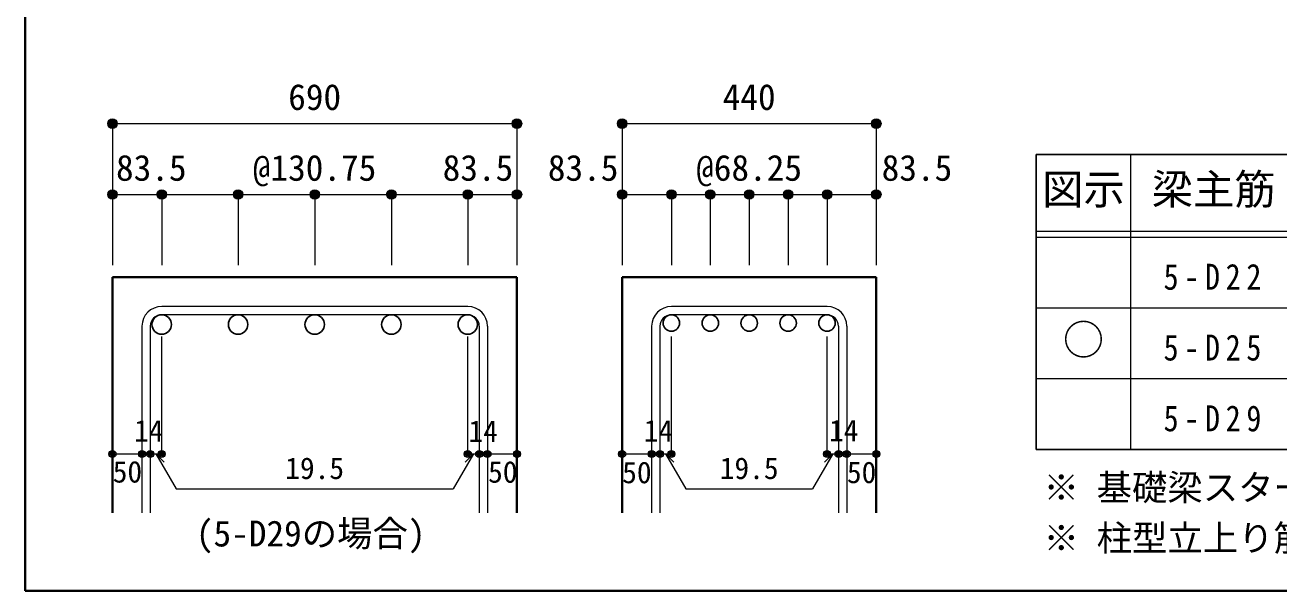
# Model space of a CAD drawing. Units: millimetres at full size, sheet at 1:20; details may follow other scales. Extents: x -3982 to 3969, y -2797 to 2801.
# Drawn here: x -3982 to -1856, y -2797 to -1838 of the extents above; entities that cross this region are included whole.
import ezdxf
from ezdxf.enums import TextEntityAlignment as Align

# ---------------------------------------------------------------- set-up
doc = ezdxf.new("R2010")
doc.units = ezdxf.units.MM
doc.header["$LTSCALE"] = 20
doc.header["$PDMODE"] = 32
doc.header["$PDSIZE"] = 12
for name, color, linetype, lineweight in [('6-1_躯体線', 2, 'Continuous', 35), ('6-5_梁主筋', 7, 'Continuous', 18), ('6-6_S.T.P.', 7, 'Continuous', 18), ('6-7_文字', 7, 'Continuous', 18), ('6-D_寸法', 4, 'Continuous', 9), ('6-E_枠', 7, 'Continuous', 18), ('F-0_枠', 6, 'Continuous', 40)]:
    doc.layers.add(name, color=color, linetype=linetype, lineweight=lineweight)
doc.styles.add('ＭＳ ゴシック', font='')
doc.styles.get('ＭＳ ゴシック').set_extended_font_data('MS Gothic')

msp = doc.modelspace()

# ---------------------------------------------------------------- linework, layer by layer
at = {"layer": '6-1_躯体線'}
for p, q in [((-3833.72, -2264.67), (-3833.72, -2664.67)), ((-3833.72, -2264.67), (-3147.72, -2264.67)), ((-3147.72, -2264.67), (-3147.72, -2664.67)), ((-2969.37, -2264.67), (-2969.37, -2664.67)), ((-2969.37, -2264.67), (-2538.37, -2264.67)), ((-2538.37, -2264.67), (-2538.37, -2664.67))]:
    msp.add_line(p, q, dxfattribs=at)
at = {"layer": '6-5_梁主筋', "color": 3, "lineweight": 25}
for centre, radius in [((-3750.22, -2345.17), 16.5), ((-3620.72, -2345.17), 16.5), ((-3490.72, -2345.17), 16.5), ((-3360.72, -2345.17), 16.5), ((-3231.22, -2345.17), 16.5), ((-2885.87, -2342.67), 14), ((-2819.87, -2342.67), 14), ((-2753.87, -2342.67), 14), ((-2687.87, -2342.67), 14), ((-2621.87, -2342.67), 14)]:
    msp.add_circle(centre, radius, dxfattribs=at)
at = {"layer": '6-6_S.T.P.'}
for p, q in [((-3231.22, -2314.67), (-3750.22, -2314.67)), ((-2621.87, -2314.67), (-2885.87, -2314.67)), ((-3231.22, -2328.67), (-3750.22, -2328.67)), ((-2621.87, -2328.67), (-2885.87, -2328.67)), ((-3783.72, -2348.17), (-3783.72, -2664.67)), ((-3769.72, -2348.17), (-3769.72, -2664.67)), ((-3211.72, -2348.17), (-3211.72, -2664.67)), ((-3197.72, -2348.17), (-3197.72, -2664.67)), ((-2919.37, -2348.17), (-2919.37, -2664.67)), ((-2905.37, -2348.17), (-2905.37, -2664.67)), ((-2602.37, -2348.17), (-2602.37, -2664.67)), ((-2588.37, -2348.17), (-2588.37, -2664.67))]:
    msp.add_line(p, q, dxfattribs=at)
for centre, radius, start, end in [((-3750.22, -2348.17), 33.5, 90, 180), ((-3231.22, -2348.17), 33.5, 0, 90), ((-2885.87, -2348.17), 33.5, 90, 180), ((-2621.87, -2348.17), 33.5, 0, 90), ((-3750.22, -2348.17), 19.5, 90, 180), ((-3231.22, -2348.17), 19.5, 0, 90), ((-2885.87, -2348.17), 19.5, 90, 180), ((-2621.87, -2348.17), 19.5, 0, 90)]:
    msp.add_arc(centre, radius, start, end, dxfattribs=at)
at = {"layer": '6-D_寸法'}
for p, q in [((-3833.72, -2004.67), (-3833.72, -2124.67)), ((-3833.72, -2004.67), (-3147.72, -2004.67)), ((-3147.72, -2004.67), (-3147.72, -2124.67)), ((-2969.37, -2004.67), (-2969.37, -2124.67)), ((-2969.37, -2004.67), (-2538.37, -2004.67)), ((-2538.37, -2004.67), (-2538.37, -2124.67)), ((-3833.72, -2124.67), (-3833.72, -2244.67)), ((-3750.22, -2124.67), (-3750.22, -2244.67)), ((-3620.72, -2124.67), (-3620.72, -2244.67)), ((-3620.72, -2124.67), (-3490.72, -2124.67)), ((-3490.72, -2124.67), (-3490.72, -2244.67)), ((-3490.72, -2124.67), (-3360.72, -2124.67)), ((-3360.72, -2124.67), (-3360.72, -2244.67)), ((-3360.72, -2124.67), (-3231.22, -2124.67)), ((-3231.22, -2124.67), (-3231.22, -2244.67)), ((-3231.22, -2124.67), (-3147.72, -2124.67)), ((-3147.72, -2124.67), (-3147.72, -2244.67)), ((-2969.37, -2124.67), (-2969.37, -2244.67)), ((-2969.37, -2124.67), (-2885.87, -2124.67)), ((-2885.87, -2124.67), (-2885.87, -2244.67)), ((-2885.87, -2124.67), (-2819.87, -2124.67)), ((-2819.87, -2124.67), (-2819.87, -2244.67)), ((-2819.87, -2124.67), (-2753.87, -2124.67)), ((-2753.87, -2124.67), (-2753.87, -2244.67)), ((-2753.87, -2124.67), (-2687.87, -2124.67)), ((-2687.87, -2124.67), (-2687.87, -2244.67)), ((-2687.87, -2124.67), (-2621.87, -2124.67)), ((-2621.87, -2124.67), (-2621.87, -2244.67)), ((-2621.87, -2124.67), (-2538.37, -2124.67)), ((-2538.37, -2124.67), (-2538.37, -2244.67)), ((-3750.22, -2564.67), (-3750.22, -2365.34)), ((-3231.22, -2564.67), (-3231.22, -2365.34)), ((-2885.87, -2564.67), (-2885.87, -2365.34)), ((-2621.87, -2564.67), (-2621.87, -2365.34)), ((-3833.72, -2564.67), (-3783.72, -2564.67)), ((-3783.72, -2564.67), (-3750.22, -2564.67)), ((-3759.97, -2564.67), (-3745.83, -2578.81)), ((-3759.97, -2564.67), (-3725.75, -2623.95)), ((-3221.47, -2564.67), (-3255.7, -2623.95)), ((-3221.47, -2564.67), (-3235.61, -2578.81)), ((-3231.22, -2564.67), (-3147.72, -2564.67)), ((-3211.72, -2564.67), (-3197.72, -2564.67)), ((-2969.37, -2564.67), (-2919.37, -2564.67)), ((-2919.37, -2564.67), (-2885.87, -2564.67)), ((-2895.62, -2564.67), (-2881.48, -2578.81)), ((-2895.62, -2564.67), (-2861.39, -2623.95)), ((-2612.12, -2564.67), (-2646.34, -2623.95)), ((-2612.12, -2564.67), (-2626.26, -2578.81)), ((-2621.87, -2564.67), (-2538.37, -2564.67)), ((-2602.37, -2564.67), (-2588.37, -2564.67)), ((-3725.75, -2623.95), (-3255.7, -2623.95)), ((-2861.39, -2623.95), (-2646.34, -2623.95))]:
    msp.add_line(p, q, dxfattribs=at)
msp.add_lwpolyline([(-3833.72, -2124.67), (-3750.22, -2124.67), (-3620.72, -2124.67)], dxfattribs=at)
for centre, radius in [((-3833.72, -2004.67), 8), ((-3833.72, -2004.67), 7.2), ((-3833.72, -2004.67), 6.4), ((-3147.72, -2004.67), 8), ((-3147.72, -2004.67), 7.2), ((-3147.72, -2004.67), 6.4), ((-2969.37, -2004.67), 8), ((-2969.37, -2004.67), 7.2), ((-2969.37, -2004.67), 6.4), ((-2538.37, -2004.67), 8), ((-2538.37, -2004.67), 7.2), ((-2538.37, -2004.67), 6.4), ((-3833.72, -2004.67), 5.6), ((-3833.72, -2004.67), 4.8), ((-3833.72, -2004.67), 4), ((-3833.72, -2004.67), 3.2), ((-3833.72, -2004.67), 2.4), ((-3833.72, -2004.67), 1.6), ((-3833.72, -2004.67), 0.8), ((-3147.72, -2004.67), 5.6), ((-3147.72, -2004.67), 4.8), ((-3147.72, -2004.67), 4), ((-3147.72, -2004.67), 3.2), ((-3147.72, -2004.67), 2.4), ((-3147.72, -2004.67), 1.6), ((-3147.72, -2004.67), 0.8), ((-2969.37, -2004.67), 5.6), ((-2969.37, -2004.67), 4.8), ((-2969.37, -2004.67), 4), ((-2969.37, -2004.67), 3.2), ((-2969.37, -2004.67), 2.4), ((-2969.37, -2004.67), 1.6), ((-2969.37, -2004.67), 0.8), ((-2538.37, -2004.67), 5.6), ((-2538.37, -2004.67), 4.8), ((-2538.37, -2004.67), 4), ((-2538.37, -2004.67), 3.2), ((-2538.37, -2004.67), 2.4), ((-2538.37, -2004.67), 1.6), ((-2538.37, -2004.67), 0.8), ((-3833.72, -2124.67), 8), ((-3833.72, -2124.67), 7.2), ((-3833.72, -2124.67), 6.4), ((-3833.72, -2124.67), 5.6), ((-3833.72, -2124.67), 4.8), ((-3833.72, -2124.67), 4), ((-3833.72, -2124.67), 3.2), ((-3833.72, -2124.67), 2.4), ((-3833.72, -2124.67), 1.6), ((-3833.72, -2124.67), 0.8), ((-3750.22, -2124.67), 8), ((-3750.22, -2124.67), 7.2), ((-3750.22, -2124.67), 6.4), ((-3750.22, -2124.67), 5.6), ((-3750.22, -2124.67), 4.8), ((-3750.22, -2124.67), 4), ((-3750.22, -2124.67), 3.2), ((-3750.22, -2124.67), 2.4), ((-3750.22, -2124.67), 1.6), ((-3750.22, -2124.67), 0.8), ((-3620.72, -2124.67), 8), ((-3620.72, -2124.67), 7.2), ((-3620.72, -2124.67), 6.4), ((-3620.72, -2124.67), 5.6), ((-3620.72, -2124.67), 4.8), ((-3620.72, -2124.67), 4), ((-3620.72, -2124.67), 3.2), ((-3620.72, -2124.67), 2.4), ((-3620.72, -2124.67), 1.6), ((-3620.72, -2124.67), 0.8), ((-3490.72, -2124.67), 8), ((-3490.72, -2124.67), 7.2), ((-3490.72, -2124.67), 6.4), ((-3490.72, -2124.67), 5.6), ((-3490.72, -2124.67), 4.8), ((-3490.72, -2124.67), 4), ((-3490.72, -2124.67), 3.2), ((-3490.72, -2124.67), 2.4), ((-3490.72, -2124.67), 1.6), ((-3490.72, -2124.67), 0.8), ((-3360.72, -2124.67), 8), ((-3360.72, -2124.67), 7.2), ((-3360.72, -2124.67), 6.4), ((-3360.72, -2124.67), 5.6), ((-3360.72, -2124.67), 4.8), ((-3360.72, -2124.67), 4), ((-3360.72, -2124.67), 3.2), ((-3360.72, -2124.67), 2.4), ((-3360.72, -2124.67), 1.6), ((-3360.72, -2124.67), 0.8), ((-3231.22, -2124.67), 8), ((-3231.22, -2124.67), 7.2), ((-3231.22, -2124.67), 6.4), ((-3231.22, -2124.67), 5.6), ((-3231.22, -2124.67), 4.8), ((-3231.22, -2124.67), 4), ((-3231.22, -2124.67), 3.2), ((-3231.22, -2124.67), 2.4), ((-3231.22, -2124.67), 1.6), ((-3231.22, -2124.67), 0.8), ((-3147.72, -2124.67), 8), ((-3147.72, -2124.67), 7.2), ((-3147.72, -2124.67), 6.4), ((-3147.72, -2124.67), 5.6), ((-3147.72, -2124.67), 4.8), ((-3147.72, -2124.67), 4), ((-3147.72, -2124.67), 3.2), ((-3147.72, -2124.67), 2.4), ((-3147.72, -2124.67), 1.6), ((-3147.72, -2124.67), 0.8), ((-2969.37, -2124.67), 8), ((-2969.37, -2124.67), 7.2), ((-2969.37, -2124.67), 6.4), ((-2969.37, -2124.67), 5.6), ((-2969.37, -2124.67), 4.8), ((-2969.37, -2124.67), 4), ((-2969.37, -2124.67), 3.2), ((-2969.37, -2124.67), 2.4), ((-2969.37, -2124.67), 1.6), ((-2969.37, -2124.67), 0.8), ((-2885.87, -2124.67), 8), ((-2885.87, -2124.67), 7.2), ((-2885.87, -2124.67), 6.4), ((-2885.87, -2124.67), 5.6), ((-2885.87, -2124.67), 4.8), ((-2885.87, -2124.67), 4), ((-2885.87, -2124.67), 3.2), ((-2885.87, -2124.67), 2.4), ((-2885.87, -2124.67), 1.6), ((-2885.87, -2124.67), 0.8), ((-2819.87, -2124.67), 8), ((-2819.87, -2124.67), 7.2), ((-2819.87, -2124.67), 6.4), ((-2819.87, -2124.67), 5.6), ((-2819.87, -2124.67), 4.8), ((-2819.87, -2124.67), 4), ((-2819.87, -2124.67), 3.2), ((-2819.87, -2124.67), 2.4), ((-2819.87, -2124.67), 1.6), ((-2819.87, -2124.67), 0.8), ((-2753.87, -2124.67), 8), ((-2753.87, -2124.67), 7.2), ((-2753.87, -2124.67), 6.4), ((-2753.87, -2124.67), 5.6), ((-2753.87, -2124.67), 4.8), ((-2753.87, -2124.67), 4), ((-2753.87, -2124.67), 3.2), ((-2753.87, -2124.67), 2.4), ((-2753.87, -2124.67), 1.6), ((-2753.87, -2124.67), 0.8), ((-2687.87, -2124.67), 8), ((-2687.87, -2124.67), 7.2), ((-2687.87, -2124.67), 6.4), ((-2687.87, -2124.67), 5.6), ((-2687.87, -2124.67), 4.8), ((-2687.87, -2124.67), 4), ((-2687.87, -2124.67), 3.2), ((-2687.87, -2124.67), 2.4), ((-2687.87, -2124.67), 1.6), ((-2687.87, -2124.67), 0.8), ((-2621.87, -2124.67), 8), ((-2621.87, -2124.67), 7.2), ((-2621.87, -2124.67), 6.4), ((-2621.87, -2124.67), 5.6), ((-2621.87, -2124.67), 4.8), ((-2621.87, -2124.67), 4), ((-2621.87, -2124.67), 3.2), ((-2621.87, -2124.67), 2.4), ((-2621.87, -2124.67), 1.6), ((-2621.87, -2124.67), 0.8), ((-2538.37, -2124.67), 8), ((-2538.37, -2124.67), 7.2), ((-2538.37, -2124.67), 6.4), ((-2538.37, -2124.67), 5.6), ((-2538.37, -2124.67), 4.8), ((-2538.37, -2124.67), 4), ((-2538.37, -2124.67), 3.2), ((-2538.37, -2124.67), 2.4), ((-2538.37, -2124.67), 1.6), ((-2538.37, -2124.67), 0.8), ((-3833.72, -2564.67), 4), ((-3833.72, -2564.67), 3.6), ((-3833.72, -2564.67), 3.2), ((-3833.72, -2564.67), 2.8), ((-3833.72, -2564.67), 2.4), ((-3833.72, -2564.67), 2), ((-3833.72, -2564.67), 1.6), ((-3833.72, -2564.67), 1.2), ((-3833.72, -2564.67), 0.8), ((-3833.72, -2564.67), 0.4), ((-3783.72, -2564.67), 4), ((-3783.72, -2564.67), 3.6), ((-3783.72, -2564.67), 3.2), ((-3783.72, -2564.67), 2.8), ((-3783.72, -2564.67), 2.4), ((-3783.72, -2564.67), 2), ((-3783.72, -2564.67), 1.6), ((-3783.72, -2564.67), 1.2), ((-3783.72, -2564.67), 0.8), ((-3783.72, -2564.67), 0.4), ((-3769.72, -2564.67), 4), ((-3769.72, -2564.67), 3.6), ((-3769.72, -2564.67), 3.2), ((-3769.72, -2564.67), 2.8), ((-3769.72, -2564.67), 2.4), ((-3769.72, -2564.67), 2), ((-3769.72, -2564.67), 1.6), ((-3769.72, -2564.67), 1.2), ((-3769.72, -2564.67), 0.8), ((-3769.72, -2564.67), 0.4), ((-3750.22, -2564.67), 4), ((-3750.22, -2564.67), 3.6), ((-3750.22, -2564.67), 3.2), ((-3750.22, -2564.67), 2.8), ((-3750.22, -2564.67), 2.4), ((-3750.22, -2564.67), 2), ((-3750.22, -2564.67), 1.6), ((-3750.22, -2564.67), 1.2), ((-3750.22, -2564.67), 0.8), ((-3750.22, -2564.67), 0.4), ((-3231.22, -2564.67), 4), ((-3231.22, -2564.67), 3.6), ((-3231.22, -2564.67), 3.2), ((-3231.22, -2564.67), 2.8), ((-3231.22, -2564.67), 2.4), ((-3231.22, -2564.67), 2), ((-3231.22, -2564.67), 1.6), ((-3231.22, -2564.67), 1.2), ((-3231.22, -2564.67), 0.8), ((-3231.22, -2564.67), 0.4), ((-3211.72, -2564.67), 4), ((-3211.72, -2564.67), 3.6), ((-3211.72, -2564.67), 3.2), ((-3211.72, -2564.67), 2.8), ((-3211.72, -2564.67), 2.4), ((-3211.72, -2564.67), 2), ((-3211.72, -2564.67), 1.6), ((-3211.72, -2564.67), 1.2), ((-3211.72, -2564.67), 0.8), ((-3211.72, -2564.67), 0.4), ((-3197.72, -2564.67), 4), ((-3197.72, -2564.67), 3.6), ((-3197.72, -2564.67), 3.2), ((-3197.72, -2564.67), 2.8), ((-3197.72, -2564.67), 2.4), ((-3197.72, -2564.67), 2), ((-3197.72, -2564.67), 1.6), ((-3197.72, -2564.67), 1.2), ((-3197.72, -2564.67), 0.8), ((-3197.72, -2564.67), 0.4), ((-3147.72, -2564.67), 4), ((-3147.72, -2564.67), 3.6), ((-3147.72, -2564.67), 3.2), ((-3147.72, -2564.67), 2.8), ((-3147.72, -2564.67), 2.4), ((-3147.72, -2564.67), 2), ((-3147.72, -2564.67), 1.6), ((-3147.72, -2564.67), 1.2), ((-3147.72, -2564.67), 0.8), ((-3147.72, -2564.67), 0.4), ((-2969.37, -2564.67), 4), ((-2969.37, -2564.67), 3.6), ((-2969.37, -2564.67), 3.2), ((-2969.37, -2564.67), 2.8), ((-2969.37, -2564.67), 2.4), ((-2969.37, -2564.67), 2), ((-2969.37, -2564.67), 1.6), ((-2969.37, -2564.67), 1.2), ((-2969.37, -2564.67), 0.8), ((-2969.37, -2564.67), 0.4), ((-2919.37, -2564.67), 4), ((-2919.37, -2564.67), 3.6), ((-2919.37, -2564.67), 3.2), ((-2919.37, -2564.67), 2.8), ((-2919.37, -2564.67), 2.4), ((-2919.37, -2564.67), 2), ((-2919.37, -2564.67), 1.6), ((-2919.37, -2564.67), 1.2), ((-2919.37, -2564.67), 0.8), ((-2919.37, -2564.67), 0.4), ((-2905.37, -2564.67), 4), ((-2905.37, -2564.67), 3.6), ((-2905.37, -2564.67), 3.2), ((-2905.37, -2564.67), 2.8), ((-2905.37, -2564.67), 2.4), ((-2905.37, -2564.67), 2), ((-2905.37, -2564.67), 1.6), ((-2905.37, -2564.67), 1.2), ((-2905.37, -2564.67), 0.8), ((-2905.37, -2564.67), 0.4), ((-2885.87, -2564.67), 4), ((-2885.87, -2564.67), 3.6), ((-2885.87, -2564.67), 3.2), ((-2885.87, -2564.67), 2.8), ((-2885.87, -2564.67), 2.4), ((-2885.87, -2564.67), 2), ((-2885.87, -2564.67), 1.6), ((-2885.87, -2564.67), 1.2), ((-2885.87, -2564.67), 0.8), ((-2885.87, -2564.67), 0.4), ((-2621.87, -2564.67), 4), ((-2621.87, -2564.67), 3.6), ((-2621.87, -2564.67), 3.2), ((-2621.87, -2564.67), 2.8), ((-2621.87, -2564.67), 2.4), ((-2621.87, -2564.67), 2), ((-2621.87, -2564.67), 1.6), ((-2621.87, -2564.67), 1.2), ((-2621.87, -2564.67), 0.8), ((-2621.87, -2564.67), 0.4), ((-2602.37, -2564.67), 4), ((-2602.37, -2564.67), 3.6), ((-2602.37, -2564.67), 3.2), ((-2602.37, -2564.67), 2.8), ((-2602.37, -2564.67), 2.4), ((-2602.37, -2564.67), 2), ((-2602.37, -2564.67), 1.6), ((-2602.37, -2564.67), 1.2), ((-2602.37, -2564.67), 0.8), ((-2602.37, -2564.67), 0.4), ((-2588.37, -2564.67), 4), ((-2588.37, -2564.67), 3.6), ((-2588.37, -2564.67), 3.2), ((-2588.37, -2564.67), 2.8), ((-2588.37, -2564.67), 2.4), ((-2588.37, -2564.67), 2), ((-2588.37, -2564.67), 1.6), ((-2588.37, -2564.67), 1.2), ((-2588.37, -2564.67), 0.8), ((-2588.37, -2564.67), 0.4), ((-2538.37, -2564.67), 4), ((-2538.37, -2564.67), 3.6), ((-2538.37, -2564.67), 3.2), ((-2538.37, -2564.67), 2.8), ((-2538.37, -2564.67), 2.4), ((-2538.37, -2564.67), 2), ((-2538.37, -2564.67), 1.6), ((-2538.37, -2564.67), 1.2), ((-2538.37, -2564.67), 0.8), ((-2538.37, -2564.67), 0.4)]:
    msp.add_circle(centre, radius, dxfattribs=at)
at = {"layer": '6-D_寸法', "color": 7}
for p in [(-3833.72, -2004.67), (-3147.72, -2004.67), (-2969.37, -2004.67), (-2538.37, -2004.67), (-3833.72, -2124.67), (-3750.22, -2124.67), (-3620.72, -2124.67), (-3490.72, -2124.67), (-3360.72, -2124.67), (-3231.22, -2124.67), (-3147.72, -2124.67), (-2969.37, -2124.67), (-2885.87, -2124.67), (-2819.87, -2124.67), (-2753.87, -2124.67), (-2687.87, -2124.67), (-2621.87, -2124.67), (-2538.37, -2124.67), (-3833.72, -2564.67), (-3783.72, -2564.67), (-3769.72, -2564.67), (-3750.22, -2564.67), (-3231.22, -2564.67), (-3211.72, -2564.67), (-3197.72, -2564.67), (-3147.72, -2564.67), (-2969.37, -2564.67), (-2919.37, -2564.67), (-2905.37, -2564.67), (-2885.87, -2564.67), (-2621.87, -2564.67), (-2602.37, -2564.67), (-2588.37, -2564.67), (-2538.37, -2564.67)]:
    msp.add_point(p, dxfattribs=at)
at = {"layer": '6-E_枠', "color": 3, "lineweight": 25}
for p, q in [((-2267.02, -2056.95), (-2267.02, -2556.95)), ((-2267.02, -2056.95), (-825.33, -2056.95)), ((-2267.02, -2556.95), (-825.33, -2556.95))]:
    msp.add_line(p, q, dxfattribs=at)
at = {"layer": '6-E_枠'}
for p, q in [((-2107.02, -2056.95), (-2107.02, -2556.95)), ((-2267.02, -2186.95), (-825.33, -2186.95)), ((-2267.02, -2196.95), (-825.33, -2196.95)), ((-2267.02, -2316.95), (-825.33, -2316.95)), ((-2267.02, -2436.95), (-825.33, -2436.95))]:
    msp.add_line(p, q, dxfattribs=at)
at = {"layer": 'F-0_枠'}
for p in [(-3981.92, 2800.77), (3969.4, -2796.83)]:
    msp.add_line(p, (-3981.92, -2796.83), dxfattribs=at)

# ---------------------------------------------------------------- texts
at = {"layer": '6-7_文字', "color": 2, "style": 'ＭＳ ゴシック'}
for s, p in [('梁主筋', (-2071.17, -2156.95)), ('図示', (-2257.02, -2156.95)), ('○', (-2222.02, -2411.95))]:
    msp.add_text(s, height=51.32, dxfattribs=at).set_placement(p, align=Align.BOTTOM_LEFT)
at = {"layer": '6-7_文字', "style": 'ＭＳ ゴシック'}
for s, p in [('※ 基礎梁スターラップ     D13 @300', (-2254.64, -2656.67)), ('(5-D29の場合)', (-3692.33, -2734.67)), ('※ 柱型立上り筋●は引張側領域時', (-2254.64, -2742.34))]:
    msp.add_text(s, height=43.99, dxfattribs=at).set_placement(p, align=Align.BOTTOM_LEFT)
at = {"layer": '6-7_文字', "char_height": 43.99, "attachment_point": 7, "style": 'ＭＳ ゴシック'}
for s, insert in [('\\T1.38;\\W0.85;5-D22', (-2051.17, -2286.95)), ('\\T1.38;\\W0.85;5-D25', (-2051.17, -2406.95)), ('\\T1.38;\\W0.85;5-D29', (-2051.17, -2526.95))]:
    msp.add_mtext(s, dxfattribs=dict(at, insert=insert))
at = {"layer": '6-D_寸法', "style": 'ＭＳ ゴシック'}
for s, height, p in [('690', 43.99, (-3535.72, -1994.67)), ('440', 43.99, (-2798.87, -1994.67)), ('83.5', 43.99, (-3827.71, -2114.67)), ('@130.75', 43.99, (-3595.72, -2114.67)), ('83.5', 43.99, (-3273.74, -2114.67)), ('83.5', 43.99, (-3095.38, -2114.67)), ('@68.25', 43.99, (-2843.87, -2114.67)), ('83.5', 43.99, (-2529.26, -2114.67)), ('14', 36.66, (-3797.03, -2554.6)), ('14', 36.66, (-3229.95, -2555.34)), ('14', 36.66, (-2932.68, -2554.6)), ('14', 36.66, (-2618.54, -2554.28)), ('19.5', 36.66, (-3540.72, -2618.14)), ('19.5', 36.66, (-2803.87, -2618.14)), ('50', 36.66, (-3833.3, -2624.14)), ('50', 36.66, (-3196.71, -2624.4)), ('50', 36.66, (-2969.3, -2625.28)), ('50', 36.66, (-2588.22, -2625.13))]:
    msp.add_text(s, height=height, dxfattribs=at).set_placement(p, align=Align.BOTTOM_LEFT)

doc.saveas('drawing.dxf')
